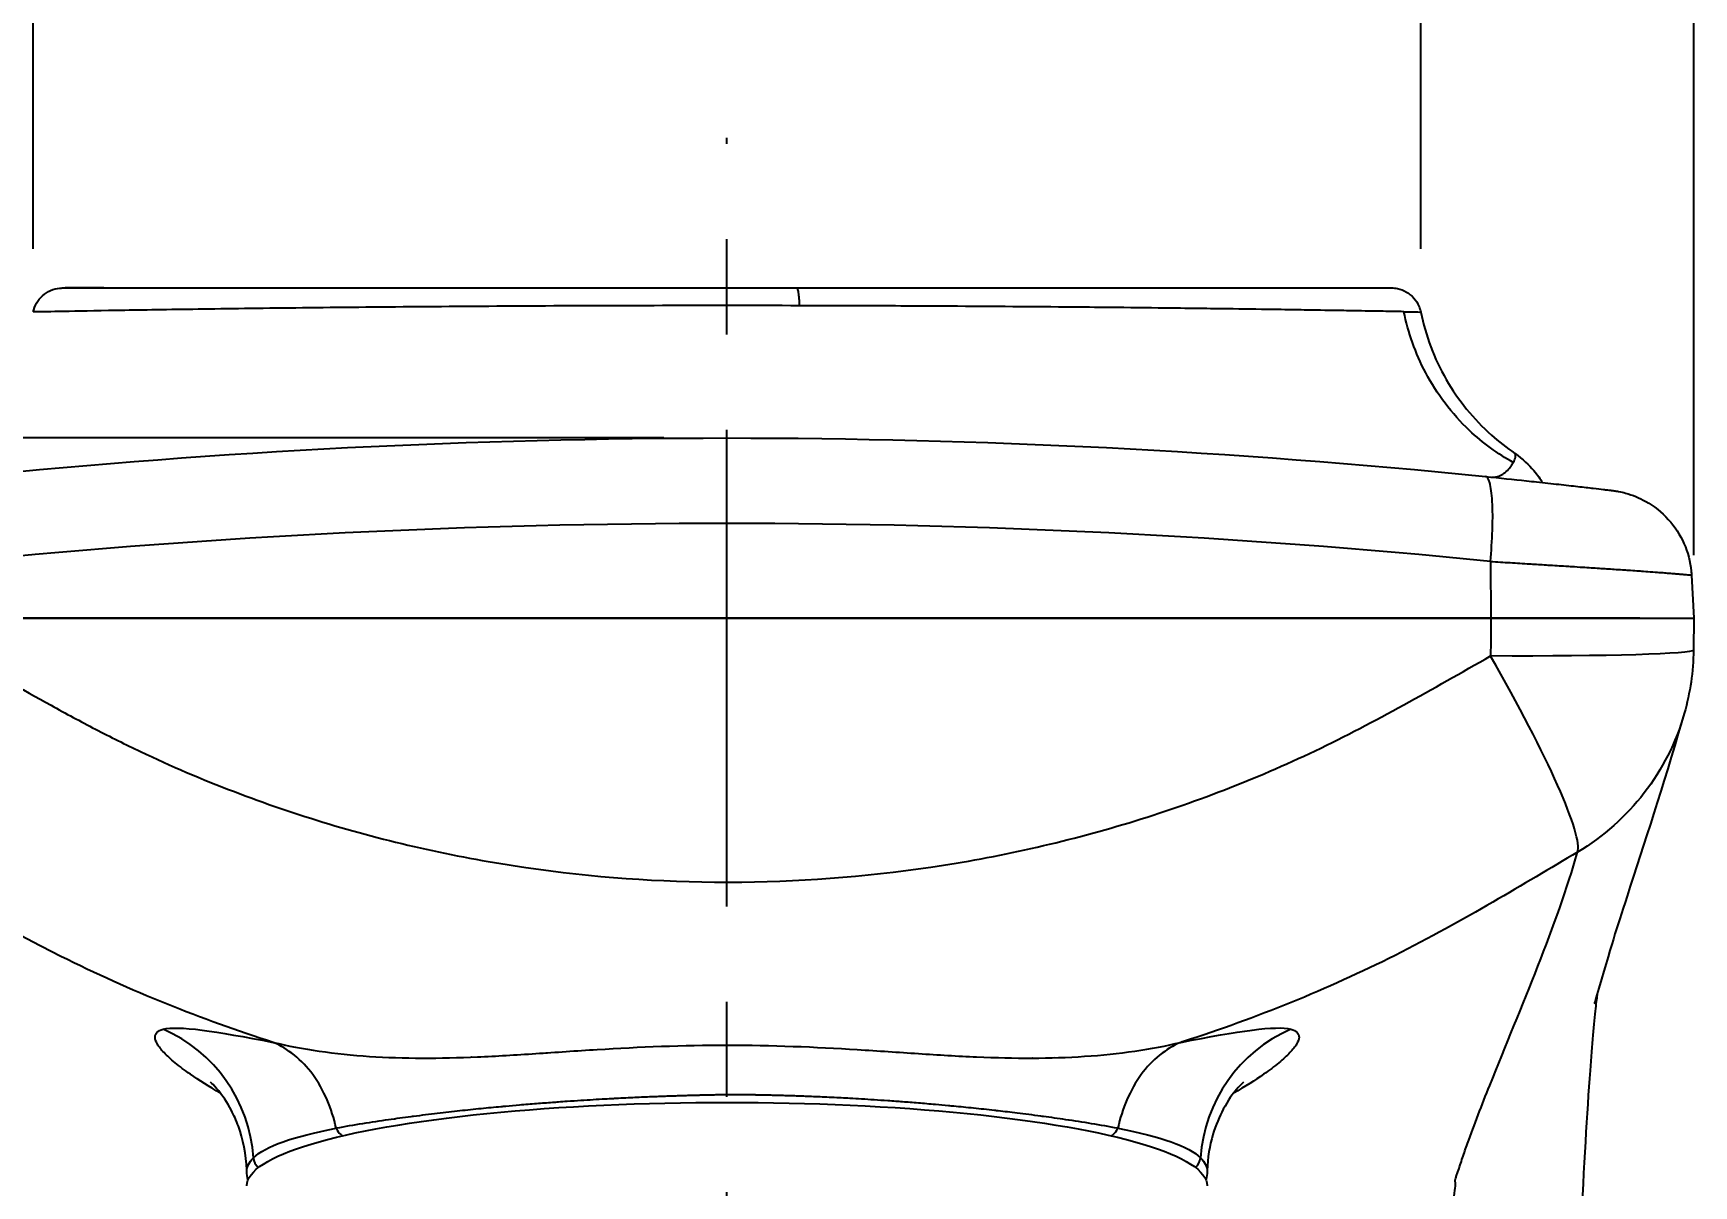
# Model space of a CAD drawing. Header units: millimetres. Extents: x 5401 to 6241, y 1473 to 2067.
# Drawn here: x 5513.3 to 5568.7, y 1823.3 to 1861.7 of the extents above; entities that cross this region are included whole.
import ezdxf

# ---------------------------------------------------------------- set-up
doc = ezdxf.new("R2010")
doc.units = ezdxf.units.MM
doc.linetypes.add('CENTERX2', pattern=[101.6, 63.5, -12.7, 12.7, -12.7])
doc.layers.add('CENTER', color=1, linetype='CENTERX2')
doc.layers.add('DIM', color=3, linetype='Continuous')
doc.styles.get("Standard").update_dxf_attribs({"font": 'arial.ttf'})
doc.dimstyles.new('사본 ISO-25', dxfattribs={"dimtxt": 7, "dimasz": 7, "dimexe": 2.1, "dimexo": 2.1, "dimgap": 2, "dimtad": 1, "dimtih": 1, "dimtoh": 1, "dimdec": 1, "dimdsep": 46, "dimtxsty": 'Standard', "dimcen": 0, "dimclrd": 3, "dimclre": 3, "dimclrt": 4, "dimazin": 2, "dimtp": 0.1, "dimtm": 0.1, "dimtfac": 0.714286, "dimtdec": 1, "dimtmove": 0, "dimatfit": 3, "dimfxl": 1, "dimarcsym": 0})

# ---------------------------------------------------------------- blocks, each defined once
blk = doc.blocks.new('*D39')
at = {"layer": 'DIM', "color": 3, "lineweight": -2, "transparency": 16777216}
for p, q in [((5512.298, 1853.237), (5466.831, 1853.237)), ((5468.931, 1847.237), (5468.931, 1783.301)), ((5468.931, 1709.239), (5468.931, 1773.174)), ((5507.411, 1703.239), (5466.831, 1703.239))]:
    blk.add_line(p, q, dxfattribs=at)
at = {"layer": 'DIM', "color": 3, "transparency": 16777216}
for points in [[(5467.931, 1847.237), (5469.931, 1847.237), (5468.931, 1853.237)], [(5467.931, 1709.239), (5469.931, 1709.239), (5468.931, 1703.239)]]:
    blk.add_solid(points, dxfattribs=at)
at = {"layer": 'DIM', "color": 4, "transparency": 16777216, "insert": (5468.931, 1778.238), "char_height": 6, "attachment_point": 5}
blk.add_mtext('150', dxfattribs=at)
blk = doc.blocks.new('*D45')
at = {"layer": 'DIM', "color": 3, "lineweight": -2, "transparency": 16777216}
for p, q in [((5534.347, 1848.239), (5486.831, 1848.239)), ((5488.931, 1842.239), (5488.931, 1780.802)), ((5488.931, 1709.239), (5488.931, 1770.676)), ((5490.217, 1703.239), (5491.031, 1703.239))]:
    blk.add_line(p, q, dxfattribs=at)
at = {"layer": 'DIM', "color": 3, "transparency": 16777216}
for points in [[(5487.931, 1842.239), (5489.931, 1842.239), (5488.931, 1848.239)], [(5487.931, 1709.239), (5489.931, 1709.239), (5488.931, 1703.239)]]:
    blk.add_solid(points, dxfattribs=at)
at = {"layer": 'DIM', "color": 4, "transparency": 16777216, "insert": (5488.931, 1775.739), "char_height": 6, "attachment_point": 5}
blk.add_mtext('145', dxfattribs=at)
blk = doc.blocks.new('*D54')
at = {"layer": 'DIM', "color": 3, "lineweight": -2, "transparency": 16777216}
for p, q in [((5504.231, 1844.337), (5504.231, 1895.337)), ((5568.664, 1844.337), (5568.664, 1895.337)), ((5510.231, 1893.237), (5526.651, 1893.237)), ((5562.664, 1893.237), (5546.244, 1893.237))]:
    blk.add_line(p, q, dxfattribs=at)
at = {"layer": 'DIM', "color": 3, "transparency": 16777216}
for points in [[(5510.231, 1894.237), (5510.231, 1892.237), (5504.231, 1893.237)], [(5562.664, 1894.237), (5562.664, 1892.237), (5568.664, 1893.237)]]:
    blk.add_solid(points, dxfattribs=at)
at = {"layer": 'DIM', "color": 4, "transparency": 16777216, "insert": (5536.447, 1893.237), "char_height": 6, "attachment_point": 5}
blk.add_mtext('64.4', dxfattribs=at)
blk = doc.blocks.new('*D55')
at = {"layer": 'DIM', "color": 3, "lineweight": -2, "transparency": 16777216}
for p, q in [((5513.329, 1854.536), (5513.329, 1875.337)), ((5559.565, 1854.535), (5559.565, 1875.337)), ((5519.329, 1873.237), (5526.564, 1873.237)), ((5553.565, 1873.237), (5546.33, 1873.237))]:
    blk.add_line(p, q, dxfattribs=at)
at = {"layer": 'DIM', "color": 3, "transparency": 16777216}
for points in [[(5519.329, 1874.237), (5519.329, 1872.237), (5513.329, 1873.237)], [(5553.565, 1874.237), (5553.565, 1872.237), (5559.565, 1873.237)]]:
    blk.add_solid(points, dxfattribs=at)
at = {"layer": 'DIM', "color": 4, "transparency": 16777216, "insert": (5536.447, 1873.237), "char_height": 6, "attachment_point": 5}
blk.add_mtext('46.2', dxfattribs=at)

msp = doc.modelspace()

# ---------------------------------------------------------------- linework, layer by layer
at = {"extrusion": (0, 1, 0)}
for p, q in [((5561.888, 1844.127), (5561.903, 1842.237)), ((5565.577, 1843.896), (5565.577, 1843.896)), ((5568.589, 1843.67), (5568.664, 1842.237)), ((5561.904, 1842.237), (5510.991, 1842.237)), ((5510.992, 1842.237), (5561.903, 1842.237)), ((5561.903, 1842.237), (5568.664, 1842.237)), ((5566.861, 1842.237), (5561.904, 1842.237)), ((5568.664, 1842.237), (5568.653, 1841.177)), ((5518.447, 1837.1), (5518.447, 1837.098)), ((5561.058, 1832.256), (5561.058, 1832.259)), ((5520.947, 1828.228), (5520.947, 1828.228)), ((5520.947, 1828.179), (5520.947, 1828.179)), ((5551.947, 1828.179), (5551.947, 1828.179))]:
    msp.add_line(p, q, dxfattribs=at)
at = {"extrusion": (2.22045e-16, 0, -1)}
msp.add_arc((-5560.654, 1841.256), 8, 180.5679, 195.9042, dxfattribs=at)
for centre, major_axis, ratio, start_param, end_param in [((5560.654, 1841.256), (-8, 0.079), 0.033772, 3.141593, 4.556493), ((5560.654, 1841.256), (-7.694, 2.192), 0.991469, 3.142361, 3.893551), ((5560.654, 1841.256), (-7.694, 2.192), 0.991469, 3.141592, 3.142361), ((5522.258, 1836.021), (1.537, 3.693), 0.860825, -1.688722, -1.688519), ((5533.603, 1831.3), (2.825, 6.789), 0.860825, -1.497563, -1.497554), ((5533.866, 1831.19), (2.689, 6.463), 0.860825, -1.474805, -1.474795), ((5539.954, 1828.657), (2.593, 6.232), 0.860825, 0.275157, 0.275196), ((5536.447, 1826.283), (-13.5, 0), 0.173648, 2.543049, 2.544047), ((5536.447, 1823.329), (-16, 0), 0.173648, 0, 3.141593)]:
    msp.add_ellipse(centre, major_axis=major_axis, ratio=ratio, start_param=start_param, end_param=end_param, dxfattribs=at)
for centre, major_axis, ratio, start_param, end_param in [((5560.654, 1841.256), (-4.079, 6.882), 0.116124, 3.231352, 4.603166), ((5522.492, 1835.923), (1.537, 3.693), 0.860825, 1.688231, 1.68838), ((5533.437, 1831.369), (2.881, 6.924), 0.860825, 1.507714, 1.507723), ((5533.7, 1831.259), (2.746, 6.598), 0.860825, 1.486614, 1.486624), ((5515.752, 1823.947), (-0.993, 4.9), 0.985203, -1.705359, -0.600289), ((5557.143, 1823.947), (0.993, 4.9), 0.985203, 0.600289, 1.705359), ((5536.447, 1826.283), (15.2, 0), 0.173648, 0.572904, 0.573551), ((5536.447, 1826.579), (15.5, 0), 0.173648, 0.484863, 0.485263), ((5521.161, 1824.29), (-0.369, 0.338), 0.972587, 0.81873, 1.566111), ((5551.734, 1824.29), (0.369, 0.338), 0.972587, 4.717074, 5.464455)]:
    msp.add_ellipse(centre, major_axis=major_axis, ratio=ratio, start_param=start_param, end_param=end_param)
for points, knots in [([(5513.331, 1852.436), (5513.352, 1852.54), (5513.39, 1852.641), (5513.495, 1852.824), (5513.563, 1852.909), (5513.721, 1853.051), (5513.813, 1853.11), (5514.008, 1853.196), (5514.113, 1853.223), (5514.245, 1853.235), (5514.271, 1853.236), (5514.299, 1853.237), (5514.302, 1853.237), (5514.306, 1853.237), (5514.308, 1853.237), (5514.31, 1853.237), (5514.31, 1853.237), (5514.311, 1853.237), (5514.311, 1853.237), (5514.311, 1853.237), (5514.311, 1853.237), (5514.311, 1853.237), (5514.311, 1853.237), (5514.311, 1853.237), (5514.311, 1853.237), (5514.311, 1853.237), (5514.311, 1853.237), (5514.311, 1853.237)], [0.0000368, 0.0000368, 0.0000368, 0.0000368, 0.0316508, 0.0316508, 0.0634565, 0.0634565, 0.0954329, 0.0954329, 0.1272281, 0.1272281, 0.1350796, 0.1350796, 0.1358151, 0.1358151, 0.1363668, 0.1363668, 0.1364702, 0.1364702, 0.1364946, 0.1364946, 0.1365068, 0.1365068, 0.136531, 0.136531, 0.1365807, 0.1365807, 0.1381111, 0.1381111, 0.1381111, 0.1381111]), ([(5514.319, 1853.237), (5514.317, 1853.237), (5514.315, 1853.237), (5514.313, 1853.237), (5514.312, 1853.237), (5514.312, 1853.237), (5514.312, 1853.237), (5514.311, 1853.237), (5514.311, 1853.237), (5514.311, 1853.237), (5514.311, 1853.237), (5514.311, 1853.237), (5514.311, 1853.237), (5514.311, 1853.237), (5514.311, 1853.237), (5514.311, 1853.237), (5514.311, 1853.237), (5514.312, 1853.237), (5514.312, 1853.237), (5514.314, 1853.237), (5514.316, 1853.237), (5514.332, 1853.237), (5514.356, 1853.237), (5514.502, 1853.237), (5514.724, 1853.237), (5515.664, 1853.237), (5516.679, 1853.237), (5519.321, 1853.237), (5520.969, 1853.237), (5523.264, 1853.237), (5523.705, 1853.237), (5524.155, 1853.237)], [0, 0, 0, 0, 0.000493, 0.000493, 0.000691, 0.000691, 0.000715, 0.000715, 0.000732, 0.000732, 0.000782, 0.000782, 0.001324, 0.001324, 0.002361, 0.002361, 0.007096, 0.007096, 0.021301, 0.021301, 0.063918, 0.063918, 0.191816, 0.191816, 0.576772, 0.576772, 1.304198, 1.304198, 2.016847, 2.016847, 2.179904, 2.179904, 2.179904, 2.179904]), ([(5515.681, 1853.237), (5515.603, 1853.237), (5515.528, 1853.237), (5515.456, 1853.237), (5515.371, 1853.237), (5515.291, 1853.237), (5515.215, 1853.237), (5514.808, 1853.237), (5514.536, 1853.237), (5514.406, 1853.237), (5514.402, 1853.237), (5514.398, 1853.237), (5514.394, 1853.237)], [0.35385197, 0.35385197, 0.35385197, 0.35385197, 0.36363636, 0.36363636, 0.36363636, 0.37519407, 0.37519407, 0.37519407, 0.43751744, 0.43751744, 0.43751744, 0.439542, 0.439542, 0.439542, 0.439542]), ([(5524.818, 1853.237), (5526.844, 1853.237), (5529.106, 1853.237), (5533.813, 1853.237), (5536.325, 1853.237), (5538.76, 1853.237)], [0, 0, 0, 0, 0.715824, 0.715824, 1.450386, 1.450386, 1.450386, 1.450386]), ([(5538.76, 1853.237), (5538.769, 1853.237), (5538.782, 1853.226), (5538.792, 1853.204), (5538.803, 1853.179), (5538.812, 1853.139), (5538.821, 1853.085), (5538.83, 1853.031), (5538.838, 1852.964), (5538.845, 1852.889), (5538.852, 1852.814), (5538.857, 1852.731), (5538.861, 1852.646)], [0.008157, 0.008157, 0.008157, 0.008157, 0.2354314, 0.2354314, 0.2354314, 0.4903747, 0.4903747, 0.4903747, 0.7453181, 0.7453181, 0.7453181, 1, 1, 1, 1]), ([(5538.76, 1853.237), (5541.093, 1853.237), (5543.414, 1853.237), (5547.677, 1853.237), (5549.672, 1853.237), (5551.902, 1853.237), (5552.392, 1853.237), (5552.857, 1853.237)], [0, 0, 0, 0, 0.70365, 0.70365, 1.404578, 1.404578, 1.613463, 1.613463, 1.613463, 1.613463]), ([(5552.857, 1853.237), (5553.142, 1853.237), (5553.419, 1853.237), (5553.686, 1853.237), (5553.873, 1853.237), (5554.055, 1853.237), (5554.233, 1853.237)], [0.24036972, 0.24036972, 0.24036972, 0.24036972, 0.25942249, 0.25942249, 0.25942249, 0.27277153, 0.27277153, 0.27277153, 0.27277153]), ([(5554.233, 1853.237), (5555.667, 1853.237), (5556.79, 1853.237), (5558.06, 1853.237), (5558.397, 1853.237), (5558.525, 1853.237)], [0, 0, 0, 0, 0.726321, 0.726321, 1.253896, 1.253896, 1.253896, 1.253896]), ([(5558.059, 1853.237), (5558.24, 1853.237), (5558.376, 1853.237), (5558.505, 1853.237), (5558.537, 1853.237), (5558.566, 1853.237), (5558.573, 1853.237), (5558.58, 1853.237), (5558.582, 1853.237), (5558.584, 1853.237), (5558.584, 1853.237), (5558.584, 1853.237), (5558.584, 1853.237), (5558.584, 1853.237), (5558.584, 1853.237), (5558.584, 1853.237)], [0, 0, 0, 0, 0.2525052, 0.2525052, 0.3745726, 0.3745726, 0.4330806, 0.4330806, 0.4610835, 0.4610835, 0.4820856, 0.4820856, 0.4860234, 0.4860234, 0.4865821, 0.4865821, 0.4865821, 0.4865821]), ([(5558.584, 1853.237), (5558.619, 1853.237), (5558.654, 1853.235), (5558.722, 1853.228), (5558.756, 1853.223), (5558.893, 1853.194), (5558.994, 1853.155), (5559.178, 1853.049), (5559.262, 1852.98), (5559.404, 1852.82), (5559.463, 1852.727), (5559.531, 1852.566), (5559.552, 1852.501), (5559.565, 1852.435)], [0, 0, 0, 0, 0.0103728, 0.0103728, 0.0206369, 0.0206369, 0.0523762, 0.0523762, 0.0842063, 0.0842063, 0.1165017, 0.1165017, 0.1366752, 0.1366752, 0.1366752, 0.1366752]), ([(5538.861, 1852.646), (5537.344, 1852.649), (5534.279, 1852.65), (5529.821, 1852.634), (5525.585, 1852.605), (5522.404, 1852.573), (5520.141, 1852.545), (5518.111, 1852.517), (5515.967, 1852.483), (5514.222, 1852.453), (5513.448, 1852.438), (5513.331, 1852.436), (5513.331, 1852.436)], [0, 0, 0, 0, 0.1035483, 0.2070967, 0.310645, 0.4141933, 0.4659675, 0.5177417, 0.62129, 0.7248383, 0.8283867, 0.8826274, 0.8826274, 0.8826274, 0.8826274]), ([(5559.004, 1852.447), (5558.893, 1852.449), (5558.765, 1852.451), (5558.621, 1852.453), (5558.552, 1852.455), (5558.479, 1852.456), (5558.402, 1852.457), (5558.168, 1852.461), (5557.899, 1852.466), (5557.596, 1852.471), (5557.385, 1852.475), (5557.158, 1852.479), (5556.918, 1852.483), (5556.567, 1852.488), (5556.187, 1852.494), (5555.773, 1852.501), (5555.644, 1852.503), (5555.512, 1852.505), (5555.376, 1852.507), (5555.077, 1852.512), (5554.764, 1852.517), (5554.436, 1852.522), (5553.958, 1852.529), (5553.451, 1852.536), (5552.92, 1852.542), (5552.762, 1852.544), (5552.603, 1852.546), (5552.441, 1852.548), (5552.058, 1852.553), (5551.663, 1852.558), (5551.255, 1852.563), (5550.675, 1852.57), (5550.07, 1852.576), (5549.441, 1852.583), (5549.251, 1852.585), (5549.059, 1852.587), (5548.864, 1852.589), (5548.417, 1852.593), (5547.959, 1852.597), (5547.495, 1852.601), (5546.162, 1852.612), (5544.772, 1852.622), (5543.326, 1852.63), (5542.373, 1852.635), (5541.395, 1852.64), (5540.405, 1852.642), (5539.893, 1852.644), (5539.378, 1852.645), (5538.861, 1852.646)], [0, 0, 0, 0, 0.053253, 0.053253, 0.053253, 0.0788125, 0.0788125, 0.0788125, 0.15684, 0.15684, 0.15684, 0.2110441, 0.2110441, 0.2110441, 0.2899397, 0.2899397, 0.2899397, 0.3146036, 0.3146036, 0.3146036, 0.3688353, 0.3688353, 0.3688353, 0.4477309, 0.4477309, 0.4477309, 0.4711162, 0.4711162, 0.4711162, 0.5266265, 0.5266265, 0.5266265, 0.6055221, 0.6055221, 0.6055221, 0.6294024, 0.6294024, 0.6294024, 0.6844177, 0.6844177, 0.6844177, 0.8422088, 0.8422088, 0.8422088, 0.9462383, 0.9462383, 0.9462383, 1, 1, 1, 1]), ([(5562.648, 1847.422), (5562.127, 1847.712), (5561.632, 1848.072), (5561.188, 1848.492), (5560.602, 1849.046), (5560.106, 1849.704), (5559.732, 1850.409), (5559.385, 1851.065), (5559.144, 1851.76), (5559.004, 1852.447)], [0, 0, 0, 0, 0.2819874, 0.2819874, 0.2819874, 0.6541768, 0.6541768, 0.6541768, 1, 1, 1, 1]), ([(5559.004, 1852.447), (5559.223, 1852.443), (5559.486, 1852.437), (5559.564, 1852.435), (5559.565, 1852.435)], [0, 0, 0, 0, 0.0725489, 0.1232951, 0.1232951, 0.1232951, 0.1232951]), ([(5559.565, 1852.435), (5559.725, 1851.65), (5560.015, 1850.881), (5560.812, 1849.498), (5561.325, 1848.865), (5562.165, 1848.115), (5562.427, 1847.911), (5562.701, 1847.725)], [0, 0, 0, 0, 0.2403504, 0.2403504, 0.4788187, 0.4788187, 0.5781158, 0.5781158, 0.5781158, 0.5781158]), ([(5562.648, 1847.422), (5562.684, 1847.487), (5562.709, 1847.549), (5562.72, 1847.599), (5562.721, 1847.6), (5562.721, 1847.6), (5562.721, 1847.6), (5562.732, 1847.649), (5562.731, 1847.687), (5562.715, 1847.71), (5562.711, 1847.716), (5562.707, 1847.721), (5562.701, 1847.725)], [0, 0, 0, 0, 0.3912955, 0.3912955, 0.3912955, 0.3946521, 0.3946521, 0.3946521, 0.7724945, 0.7724945, 0.7724945, 0.868982, 0.868982, 0.868982, 0.868982]), ([(5562.709, 1847.718), (5562.968, 1847.541), (5563.176, 1847.337), (5563.455, 1847.008), (5563.549, 1846.872), (5563.622, 1846.755)], [0.0016126, 0.0016126, 0.0016126, 0.0016126, 0.1190425, 0.1190425, 0.2170016, 0.2170016, 0.2170016, 0.2170016]), ([(5561.924, 1846.935), (5562.058, 1846.922), (5562.313, 1847.005), (5562.539, 1847.242), (5562.628, 1847.385), (5562.648, 1847.422)], [0.0004331, 0.0004331, 0.0004331, 0.0004331, 0.4242381, 0.8484762, 0.9999999, 0.9999999, 0.9999999, 0.9999999]), ([(5561.888, 1844.127), (5561.919, 1844.466), (5561.943, 1844.825), (5561.954, 1845.17), (5561.96, 1845.344), (5561.963, 1845.514), (5561.962, 1845.675), (5561.961, 1845.834), (5561.957, 1845.983), (5561.949, 1846.119), (5561.941, 1846.256), (5561.93, 1846.378), (5561.916, 1846.484), (5561.902, 1846.588), (5561.885, 1846.676), (5561.865, 1846.746), (5561.826, 1846.885), (5561.778, 1846.95), (5561.727, 1846.955)], [0, 0, 0, 0, 0.25, 0.25, 0.25, 0.375652, 0.375652, 0.375652, 0.5, 0.5, 0.5, 0.625396, 0.625396, 0.625396, 0.75, 0.75, 0.75, 1, 1, 1, 1]), ([(5563.091, 1846.813), (5563.204, 1846.801), (5563.582, 1846.76), (5564.056, 1846.708), (5564.5, 1846.658), (5564.805, 1846.623), (5565.078, 1846.592), (5565.38, 1846.557), (5565.557, 1846.536), (5565.65, 1846.526)], [0.1979048, 0.1979048, 0.1979048, 0.1979048, 0.25, 0.375, 0.4375, 0.5, 0.5625, 0.625, 0.7388144, 0.7388144, 0.7388144, 0.7388144]), ([(5565.65, 1846.526), (5565.705, 1846.519), (5565.753, 1846.513), (5565.854, 1846.501), (5565.898, 1846.496), (5565.94, 1846.491), (5565.943, 1846.491), (5565.96, 1846.489), (5565.962, 1846.488), (5565.969, 1846.488), (5565.972, 1846.487), (5565.978, 1846.486), (5565.98, 1846.486), (5565.988, 1846.485), (5565.994, 1846.484), (5566.026, 1846.48), (5566.054, 1846.476), (5566.106, 1846.467), (5566.133, 1846.462), (5566.237, 1846.442), (5566.315, 1846.424), (5566.624, 1846.338), (5566.851, 1846.245), (5567.341, 1845.97), (5567.599, 1845.765), (5568.029, 1845.291), (5568.207, 1845.017), (5568.465, 1844.435), (5568.548, 1844.119), (5568.583, 1843.758), (5568.586, 1843.714), (5568.589, 1843.67)], [0, 0, 0, 0, 0.0482056, 0.0482056, 0.1206211, 0.1206211, 0.1605203, 0.1605203, 0.1650562, 0.1650562, 0.1670711, 0.1670711, 0.1680751, 0.1680751, 0.1701106, 0.1701106, 0.178249, 0.178249, 0.1862291, 0.1862291, 0.2101829, 0.2101829, 0.2825057, 0.2825057, 0.3788693, 0.3788693, 0.4744234, 0.4744234, 0.5700343, 0.5700343, 0.5832191, 0.5832191, 0.5832191, 0.5832191]), ([(5561.888, 1844.127), (5562.11, 1844.113), (5562.33, 1844.1), (5562.547, 1844.086), (5562.763, 1844.073), (5562.977, 1844.06), (5563.187, 1844.047), (5563.221, 1844.044), (5563.255, 1844.042), (5563.289, 1844.04), (5563.464, 1844.029), (5563.636, 1844.019), (5563.805, 1844.008), (5564.008, 1843.996), (5564.206, 1843.983), (5564.4, 1843.971), (5564.463, 1843.967), (5564.526, 1843.963), (5564.588, 1843.959), (5564.717, 1843.951), (5564.843, 1843.943), (5564.968, 1843.936), (5565.152, 1843.924), (5565.332, 1843.912), (5565.506, 1843.901), (5565.591, 1843.895), (5565.675, 1843.89), (5565.757, 1843.884), (5565.844, 1843.879), (5565.929, 1843.873), (5566.013, 1843.867), (5566.105, 1843.861), (5566.196, 1843.855), (5566.285, 1843.849), (5566.353, 1843.845), (5566.419, 1843.84), (5566.484, 1843.836), (5566.582, 1843.829), (5566.676, 1843.823), (5566.77, 1843.816), (5566.819, 1843.813), (5566.868, 1843.809), (5566.916, 1843.806), (5567.017, 1843.799), (5567.118, 1843.792), (5567.205, 1843.786), (5567.24, 1843.783), (5567.273, 1843.78), (5567.304, 1843.778), (5567.408, 1843.77), (5567.48, 1843.765), (5567.556, 1843.759), (5567.565, 1843.758), (5567.574, 1843.758), (5567.583, 1843.757), (5567.65, 1843.752), (5567.719, 1843.746), (5567.782, 1843.741), (5567.854, 1843.735), (5567.92, 1843.73), (5567.981, 1843.725), (5568.043, 1843.72), (5568.1, 1843.716), (5568.153, 1843.711), (5568.157, 1843.711), (5568.161, 1843.711), (5568.164, 1843.71), (5568.212, 1843.707), (5568.256, 1843.703), (5568.297, 1843.7), (5568.34, 1843.696), (5568.379, 1843.693), (5568.412, 1843.69), (5568.446, 1843.687), (5568.475, 1843.684), (5568.499, 1843.682), (5568.5, 1843.682), (5568.501, 1843.682), (5568.502, 1843.682), (5568.525, 1843.679), (5568.543, 1843.677), (5568.557, 1843.676), (5568.572, 1843.674), (5568.581, 1843.672), (5568.586, 1843.671), (5568.588, 1843.671), (5568.589, 1843.67), (5568.589, 1843.67)], [0, 0, 0, 0, 0.05, 0.05, 0.05, 0.1, 0.1, 0.1, 0.1081223, 0.1081223, 0.1081223, 0.15, 0.15, 0.15, 0.2, 0.2, 0.2, 0.2162637, 0.2162637, 0.2162637, 0.25, 0.25, 0.25, 0.3, 0.3, 0.3, 0.324408, 0.324408, 0.324408, 0.35, 0.35, 0.35, 0.3783357, 0.3783357, 0.3783357, 0.4, 0.4, 0.4, 0.4328097, 0.4328097, 0.4328097, 0.45, 0.45, 0.45, 0.4855344, 0.4855344, 0.4855344, 0.5, 0.5, 0.5, 0.55, 0.55, 0.55, 0.5558795, 0.5558795, 0.5558795, 0.6, 0.6, 0.6, 0.65, 0.65, 0.65, 0.7, 0.7, 0.7, 0.7037285, 0.7037285, 0.7037285, 0.75, 0.75, 0.75, 0.8, 0.8, 0.8, 0.85, 0.85, 0.85, 0.8518611, 0.8518611, 0.8518611, 0.9, 0.9, 0.9, 0.95, 0.95, 0.95, 0.9716597, 0.9716597, 0.9716597, 0.9716597]), ([(5511.002, 1840.977), (5511.974, 1840.429), (5513.43, 1839.597), (5515.397, 1838.533), (5517.404, 1837.531), (5519.99, 1836.429), (5524.227, 1834.984), (5529.678, 1833.774), (5534.213, 1833.446), (5536.447, 1833.444)], [0.0000156, 0.0000156, 0.0000156, 0.0000156, 0.1253268, 0.1879902, 0.2506535, 0.3759803, 0.5013071, 0.7519606, 1, 1, 1, 1]), ([(5536.447, 1833.444), (5536.471, 1833.444), (5538.748, 1833.448), (5543.248, 1833.776), (5548.815, 1835.023), (5553.016, 1836.474), (5556.069, 1837.78), (5559.004, 1839.332), (5560.929, 1840.433), (5561.893, 1840.977)], [0, 0, 0, 0, 0.0026006, 0.2519504, 0.5013003, 0.6259752, 0.7506501, 0.8753251, 0.9999844, 0.9999844, 0.9999844, 0.9999844]), ([(5568.266, 1838.797), (5567.641, 1836.631), (5567.008, 1834.744), (5566.069, 1831.826), (5565.939, 1831.441), (5565.384, 1829.513), (5565.36, 1829.432), (5565.349, 1829.395), (5565.347, 1829.389), (5565.347, 1829.389)], [0.190315, 0.190315, 0.190315, 0.190315, 4.92295, 4.92295, 8.006944, 8.006944, 8.109263, 8.109263, 8.140467, 8.140467, 8.140467, 8.140467]), ([(5521.327, 1828.106), (5520.128, 1828.487), (5517.739, 1829.347), (5514.819, 1830.656), (5512.531, 1831.859), (5510.399, 1833.074), (5509.028, 1833.899), (5508.107, 1834.444)], [0, 0, 0, 0, 0.24735, 0.498233, 0.623675, 0.749117, 1, 1, 1, 1]), ([(5564.788, 1834.444), (5563.875, 1833.903), (5562.97, 1833.357), (5561.963, 1832.775), (5560.956, 1832.193), (5559.847, 1831.574), (5558.713, 1831.005), (5557.58, 1830.435), (5556.422, 1829.913), (5555.247, 1829.436), (5554.071, 1828.958), (5552.878, 1828.524), (5551.662, 1828.136), (5551.631, 1828.126), (5551.599, 1828.116), (5551.567, 1828.106)], [0, 0, 0, 0, 0.248387, 0.248387, 0.248387, 0.496774, 0.496774, 0.496774, 0.745161, 0.745161, 0.745161, 0.993548, 0.993548, 0.993548, 1, 1, 1, 1]), ([(5559.193, 1792.462), (5559.197, 1792.762), (5559.197, 1793.064), (5559.206, 1793.347), (5559.223, 1793.912), (5559.272, 1794.396), (5559.314, 1794.877), (5559.335, 1795.117), (5559.354, 1795.355), (5559.371, 1795.626), (5559.388, 1795.897), (5559.402, 1796.2), (5559.413, 1796.5), (5559.435, 1797.1), (5559.445, 1797.689), (5559.459, 1798.255), (5559.472, 1798.821), (5559.49, 1799.365), (5559.508, 1799.903), (5559.542, 1800.979), (5559.576, 1802.029), (5559.61, 1803.064), (5559.645, 1804.099), (5559.68, 1805.118), (5559.717, 1806.113), (5559.863, 1810.09), (5560.025, 1813.675), (5560.184, 1816.528), (5560.264, 1817.954), (5560.343, 1819.198), (5560.419, 1820.228), (5560.456, 1820.743), (5560.493, 1821.205), (5560.53, 1821.612), (5560.567, 1822.018), (5560.603, 1822.369), (5560.641, 1822.671), (5560.66, 1822.821), (5560.679, 1822.96), (5560.695, 1823.081), (5560.711, 1823.203), (5560.724, 1823.307), (5560.722, 1823.379), (5560.721, 1823.415), (5560.716, 1823.442), (5560.714, 1823.47), (5560.713, 1823.498), (5560.715, 1823.525), (5560.723, 1823.559), (5560.732, 1823.593), (5560.747, 1823.632), (5560.761, 1823.672), (5560.775, 1823.711), (5560.789, 1823.75), (5560.802, 1823.789), (5560.856, 1823.946), (5560.906, 1824.102), (5560.958, 1824.259), (5561.011, 1824.416), (5561.066, 1824.574), (5561.122, 1824.732), (5561.348, 1825.365), (5561.601, 1826.015), (5561.864, 1826.672), (5562.39, 1827.987), (5562.956, 1829.332), (5563.47, 1830.645), (5563.985, 1831.958), (5564.449, 1833.239), (5564.788, 1834.444)], [0, 0, 0, 0, 0.0068966, 0.0068966, 0.0068966, 0.0206897, 0.0206897, 0.0206897, 0.0275862, 0.0275862, 0.0275862, 0.0344828, 0.0344828, 0.0344828, 0.0482759, 0.0482759, 0.0482759, 0.062069, 0.062069, 0.062069, 0.0896552, 0.0896552, 0.0896552, 0.1172414, 0.1172414, 0.1172414, 0.2275862, 0.2275862, 0.2275862, 0.2827586, 0.2827586, 0.2827586, 0.3103448, 0.3103448, 0.3103448, 0.337931, 0.337931, 0.337931, 0.3517241, 0.3517241, 0.3517241, 0.3655172, 0.3655172, 0.3655172, 0.3724138, 0.3724138, 0.3724138, 0.3793103, 0.3793103, 0.3793103, 0.3862069, 0.3862069, 0.3862069, 0.3931034, 0.3931034, 0.3931034, 0.4206897, 0.4206897, 0.4206897, 0.4482759, 0.4482759, 0.4482759, 0.5586207, 0.5586207, 0.5586207, 0.7793103, 0.7793103, 0.7793103, 1, 1, 1, 1]), ([(5565.449, 1829.74), (5565.432, 1829.617), (5565.411, 1829.446), (5565.335, 1828.744), (5565.27, 1828.03), (5565.103, 1825.781), (5564.997, 1823.972), (5564.781, 1819.385), (5564.671, 1816.436), (5564.474, 1809.802), (5564.387, 1805.99), (5564.269, 1798.963), (5564.232, 1795.734), (5564.203, 1792.533)], [8.733639, 8.733639, 8.733639, 8.733639, 8.979596, 8.979596, 9.568492, 9.568492, 10.51907, 10.51907, 11.644671, 11.644671, 12.849336, 12.849336, 13.809736, 13.809736, 13.809736, 13.809736]), ([(5519.568, 1826.413), (5519.189, 1826.633), (5518.628, 1826.989), (5518.035, 1827.435), (5517.665, 1827.774), (5517.441, 1828.057), (5517.338, 1828.358), (5517.475, 1828.495), (5517.66, 1828.544)], [0.0656996, 0.0656996, 0.0656996, 0.0656996, 0.25, 0.375, 0.5, 0.625, 0.75, 1, 1, 1, 1]), ([(5555.235, 1828.544), (5555.422, 1828.494), (5555.559, 1828.358), (5555.454, 1828.057), (5555.228, 1827.772), (5554.859, 1827.434), (5554.271, 1826.99), (5553.711, 1826.635), (5553.327, 1826.413)], [0, 0, 0, 0, 0.25, 0.375, 0.5, 0.625, 0.75, 0.9349126, 0.9349126, 0.9349126, 0.9349126]), ([(5521.327, 1828.106), (5522.291, 1827.872), (5524.489, 1827.562), (5527.465, 1827.569), (5530.061, 1827.73), (5532.786, 1827.923), (5536.456, 1828.08), (5540.131, 1827.921), (5542.839, 1827.729), (5544.784, 1827.609), (5546.628, 1827.566), (5548.961, 1827.641), (5550.605, 1827.872), (5551.567, 1828.106)], [0, 0, 0, 0, 0.125, 0.25, 0.3125, 0.375, 0.5, 0.625, 0.6875, 0.75, 0.8125, 0.875, 1, 1, 1, 1]), ([(5520.448, 1823.855), (5520.43, 1824.375), (5520.323, 1824.884), (5520.095, 1825.502), (5520.015, 1825.68), (5519.784, 1826.122), (5519.63, 1826.339), (5519.407, 1826.615), (5519.328, 1826.695), (5519.25, 1826.77), (5519.235, 1826.783), (5519.235, 1826.783)], [0.0055722, 0.0055722, 0.0055722, 0.0055722, 0.1789106, 0.1789106, 0.2557672, 0.2557672, 0.3952977, 0.3952977, 0.5166326, 0.5166326, 0.6051252, 0.6051252, 0.6051252, 0.6051252]), ([(5553.655, 1826.779), (5553.655, 1826.779), (5553.642, 1826.768), (5553.577, 1826.704), (5553.512, 1826.639), (5553.307, 1826.394), (5553.144, 1826.176), (5552.856, 1825.638), (5552.732, 1825.349), (5552.53, 1824.669), (5552.46, 1824.256), (5552.448, 1823.837)], [0.5976073, 0.5976073, 0.5976073, 0.5976073, 0.6821948, 0.6821948, 0.7928468, 0.7928468, 0.9411381, 0.9411381, 1.0600197, 1.0600197, 1.1994012, 1.1994012, 1.1994012, 1.1994012]), ([(5536.718, 1826.36), (5536.697, 1826.36), (5536.678, 1826.36), (5536.659, 1826.36), (5536.637, 1826.36), (5536.616, 1826.36), (5536.595, 1826.36), (5536.575, 1826.36), (5536.554, 1826.36), (5536.535, 1826.36), (5536.515, 1826.36), (5536.496, 1826.36), (5536.477, 1826.36), (5536.47, 1826.36), (5536.463, 1826.36), (5536.456, 1826.36), (5536.444, 1826.36), (5536.432, 1826.359), (5536.42, 1826.359), (5536.4, 1826.359), (5536.38, 1826.359), (5536.359, 1826.358), (5536.338, 1826.358), (5536.316, 1826.358), (5536.294, 1826.357), (5536.271, 1826.357), (5536.247, 1826.357), (5536.223, 1826.356), (5536.198, 1826.356), (5536.173, 1826.355), (5536.147, 1826.355), (5536.12, 1826.354), (5536.093, 1826.354), (5536.065, 1826.353), (5536.037, 1826.353), (5536.007, 1826.352), (5535.977, 1826.352), (5535.947, 1826.351), (5535.916, 1826.35), (5535.883, 1826.35), (5535.851, 1826.349), (5535.817, 1826.348), (5535.782, 1826.348), (5535.747, 1826.347), (5535.711, 1826.346), (5535.673, 1826.345), (5535.635, 1826.344), (5535.595, 1826.343), (5535.554, 1826.342), (5535.512, 1826.341), (5535.469, 1826.34), (5535.424, 1826.339), (5535.379, 1826.338), (5535.333, 1826.337), (5535.284, 1826.335), (5535.235, 1826.334), (5535.185, 1826.333), (5535.132, 1826.331), (5535.08, 1826.33), (5535.025, 1826.328), (5534.968, 1826.326), (5534.911, 1826.325), (5534.852, 1826.323), (5534.791, 1826.321), (5534.729, 1826.319), (5534.666, 1826.317), (5534.599, 1826.315), (5534.533, 1826.312), (5534.464, 1826.31), (5534.392, 1826.307), (5534.32, 1826.305), (5534.246, 1826.302), (5534.168, 1826.299), (5534.091, 1826.296), (5534.01, 1826.293), (5533.926, 1826.29), (5533.842, 1826.286), (5533.755, 1826.283), (5533.664, 1826.279), (5533.574, 1826.275), (5533.479, 1826.271), (5533.381, 1826.266), (5533.283, 1826.262), (5533.181, 1826.257), (5533.074, 1826.252), (5532.968, 1826.246), (5532.857, 1826.241), (5532.742, 1826.235), (5532.715, 1826.233), (5532.688, 1826.232), (5532.661, 1826.23), (5532.571, 1826.226), (5532.478, 1826.22), (5532.382, 1826.215), (5532.257, 1826.208), (5532.128, 1826.2), (5531.993, 1826.192), (5531.859, 1826.184), (5531.719, 1826.176), (5531.573, 1826.166), (5531.428, 1826.157), (5531.277, 1826.147), (5531.119, 1826.136), (5531.026, 1826.13), (5530.93, 1826.123), (5530.832, 1826.116), (5530.765, 1826.111), (5530.698, 1826.106), (5530.629, 1826.101), (5530.459, 1826.088), (5530.282, 1826.075), (5530.099, 1826.061), (5529.915, 1826.046), (5529.725, 1826.03), (5529.528, 1826.014), (5529.381, 1826.001), (5529.23, 1825.988), (5529.075, 1825.974), (5529.022, 1825.969), (5528.967, 1825.964), (5528.913, 1825.959), (5528.7, 1825.94), (5528.481, 1825.919), (5528.253, 1825.896), (5528.026, 1825.873), (5527.79, 1825.849), (5527.547, 1825.822), (5527.304, 1825.796), (5527.053, 1825.768), (5526.795, 1825.737), (5526.537, 1825.706), (5526.272, 1825.674), (5526, 1825.638), (5525.971, 1825.635), (5525.943, 1825.631), (5525.914, 1825.627), (5525.669, 1825.595), (5525.419, 1825.562), (5525.165, 1825.526), (5524.882, 1825.485), (5524.593, 1825.442), (5524.301, 1825.395), (5524.009, 1825.348), (5523.714, 1825.297), (5523.424, 1825.244)], [0.450355, 0.450355, 0.450355, 0.450355, 0.4615385, 0.4615385, 0.4615385, 0.474359, 0.474359, 0.474359, 0.4871795, 0.4871795, 0.4871795, 0.5, 0.5, 0.5, 0.5046988, 0.5046988, 0.5046988, 0.5128205, 0.5128205, 0.5128205, 0.525641, 0.525641, 0.525641, 0.5384615, 0.5384615, 0.5384615, 0.5512821, 0.5512821, 0.5512821, 0.5641026, 0.5641026, 0.5641026, 0.5769231, 0.5769231, 0.5769231, 0.5897436, 0.5897436, 0.5897436, 0.6025641, 0.6025641, 0.6025641, 0.6153846, 0.6153846, 0.6153846, 0.6282051, 0.6282051, 0.6282051, 0.6410256, 0.6410256, 0.6410256, 0.6538462, 0.6538462, 0.6538462, 0.6666667, 0.6666667, 0.6666667, 0.6794872, 0.6794872, 0.6794872, 0.6923077, 0.6923077, 0.6923077, 0.7051282, 0.7051282, 0.7051282, 0.7179487, 0.7179487, 0.7179487, 0.7307692, 0.7307692, 0.7307692, 0.7435897, 0.7435897, 0.7435897, 0.7564103, 0.7564103, 0.7564103, 0.7692308, 0.7692308, 0.7692308, 0.7820513, 0.7820513, 0.7820513, 0.7948718, 0.7948718, 0.7948718, 0.8076923, 0.8076923, 0.8076923, 0.810648, 0.810648, 0.810648, 0.8205128, 0.8205128, 0.8205128, 0.8333333, 0.8333333, 0.8333333, 0.8461538, 0.8461538, 0.8461538, 0.8589744, 0.8589744, 0.8589744, 0.8665914, 0.8665914, 0.8665914, 0.8717949, 0.8717949, 0.8717949, 0.8846154, 0.8846154, 0.8846154, 0.8974359, 0.8974359, 0.8974359, 0.9069602, 0.9069602, 0.9069602, 0.9102564, 0.9102564, 0.9102564, 0.9230769, 0.9230769, 0.9230769, 0.9358974, 0.9358974, 0.9358974, 0.9487179, 0.9487179, 0.9487179, 0.9615385, 0.9615385, 0.9615385, 0.9628816, 0.9628816, 0.9628816, 0.974359, 0.974359, 0.974359, 0.9871795, 0.9871795, 0.9871795, 1, 1, 1, 1]), ([(5549.471, 1825.244), (5549.183, 1825.298), (5548.889, 1825.349), (5548.598, 1825.397), (5548.308, 1825.445), (5548.021, 1825.49), (5547.739, 1825.531), (5547.484, 1825.569), (5547.234, 1825.604), (5546.989, 1825.637), (5546.962, 1825.64), (5546.935, 1825.644), (5546.908, 1825.648), (5546.637, 1825.684), (5546.373, 1825.718), (5546.116, 1825.749), (5545.899, 1825.775), (5545.687, 1825.8), (5545.481, 1825.824), (5545.443, 1825.828), (5545.405, 1825.832), (5545.367, 1825.837), (5545.125, 1825.864), (5544.89, 1825.889), (5544.664, 1825.912), (5544.437, 1825.936), (5544.218, 1825.957), (5544.007, 1825.977), (5543.948, 1825.983), (5543.889, 1825.989), (5543.832, 1825.994), (5543.682, 1826.008), (5543.536, 1826.021), (5543.394, 1826.034), (5543.197, 1826.051), (5543.008, 1826.067), (5542.825, 1826.082), (5542.642, 1826.097), (5542.466, 1826.111), (5542.297, 1826.124), (5542.222, 1826.129), (5542.149, 1826.135), (5542.077, 1826.14), (5541.985, 1826.147), (5541.895, 1826.153), (5541.807, 1826.159), (5541.65, 1826.17), (5541.499, 1826.18), (5541.354, 1826.19), (5541.208, 1826.199), (5541.069, 1826.208), (5540.934, 1826.216), (5540.8, 1826.224), (5540.67, 1826.232), (5540.546, 1826.239), (5540.446, 1826.244), (5540.348, 1826.25), (5540.254, 1826.254), (5540.232, 1826.256), (5540.21, 1826.257), (5540.188, 1826.258), (5540.073, 1826.264), (5539.962, 1826.269), (5539.856, 1826.274), (5539.75, 1826.279), (5539.648, 1826.284), (5539.55, 1826.288), (5539.452, 1826.293), (5539.358, 1826.296), (5539.267, 1826.3), (5539.176, 1826.304), (5539.089, 1826.307), (5539.005, 1826.31), (5538.921, 1826.313), (5538.841, 1826.316), (5538.763, 1826.319), (5538.686, 1826.321), (5538.611, 1826.324), (5538.54, 1826.326), (5538.468, 1826.328), (5538.399, 1826.33), (5538.333, 1826.332), (5538.267, 1826.334), (5538.203, 1826.335), (5538.142, 1826.337), (5538.081, 1826.339), (5538.022, 1826.34), (5537.965, 1826.341), (5537.908, 1826.343), (5537.854, 1826.344), (5537.801, 1826.345), (5537.749, 1826.346), (5537.698, 1826.347), (5537.65, 1826.348), (5537.601, 1826.349), (5537.555, 1826.35), (5537.51, 1826.351), (5537.465, 1826.351), (5537.422, 1826.352), (5537.381, 1826.353), (5537.34, 1826.353), (5537.3, 1826.354), (5537.262, 1826.355), (5537.224, 1826.355), (5537.188, 1826.356), (5537.153, 1826.356), (5537.119, 1826.356), (5537.085, 1826.357), (5537.053, 1826.357), (5537.022, 1826.358), (5536.991, 1826.358), (5536.962, 1826.358), (5536.932, 1826.358), (5536.904, 1826.359), (5536.877, 1826.359), (5536.85, 1826.359), (5536.824, 1826.359), (5536.799, 1826.359), (5536.774, 1826.36), (5536.75, 1826.36), (5536.726, 1826.36), (5536.723, 1826.36), (5536.721, 1826.36), (5536.718, 1826.36)], [0, 0, 0, 0, 0.0128205, 0.0128205, 0.0128205, 0.025641, 0.025641, 0.025641, 0.037182, 0.037182, 0.037182, 0.0384615, 0.0384615, 0.0384615, 0.0512821, 0.0512821, 0.0512821, 0.0620997, 0.0620997, 0.0620997, 0.0641026, 0.0641026, 0.0641026, 0.0769231, 0.0769231, 0.0769231, 0.0897436, 0.0897436, 0.0897436, 0.0933129, 0.0933129, 0.0933129, 0.1025641, 0.1025641, 0.1025641, 0.1153846, 0.1153846, 0.1153846, 0.1282051, 0.1282051, 0.1282051, 0.1338302, 0.1338302, 0.1338302, 0.1410256, 0.1410256, 0.1410256, 0.1538462, 0.1538462, 0.1538462, 0.1666667, 0.1666667, 0.1666667, 0.1794872, 0.1794872, 0.1794872, 0.1898567, 0.1898567, 0.1898567, 0.1923077, 0.1923077, 0.1923077, 0.2051282, 0.2051282, 0.2051282, 0.2179487, 0.2179487, 0.2179487, 0.2307692, 0.2307692, 0.2307692, 0.2435897, 0.2435897, 0.2435897, 0.2564103, 0.2564103, 0.2564103, 0.2692308, 0.2692308, 0.2692308, 0.2820513, 0.2820513, 0.2820513, 0.2948718, 0.2948718, 0.2948718, 0.3076923, 0.3076923, 0.3076923, 0.3205128, 0.3205128, 0.3205128, 0.3333333, 0.3333333, 0.3333333, 0.3461538, 0.3461538, 0.3461538, 0.3589744, 0.3589744, 0.3589744, 0.3717949, 0.3717949, 0.3717949, 0.3846154, 0.3846154, 0.3846154, 0.3974359, 0.3974359, 0.3974359, 0.4102564, 0.4102564, 0.4102564, 0.4230769, 0.4230769, 0.4230769, 0.4358974, 0.4358974, 0.4358974, 0.4487179, 0.4487179, 0.4487179, 0.450355, 0.450355, 0.450355, 0.450355]), ([(5547.838, 1825.516), (5547.838, 1825.516), (5547.837, 1825.516), (5547.836, 1825.517), (5547.835, 1825.517), (5547.834, 1825.517)], [-41.9436705702, -41.9436705702, -41.9436705702, -41.9436705702, -41.9432727919, -41.9432727919, -41.9428354042, -41.9428354042, -41.9428354042, -41.9428354042]), ([(5523.424, 1825.244), (5523.457, 1825.165), (5523.511, 1825.089), (5523.575, 1825.035), (5523.594, 1825.019), (5523.614, 1825.005), (5523.634, 1824.993)], [0, 0, 0, 0, 0.4992759, 0.4992759, 0.4992759, 0.643842, 0.643842, 0.643842, 0.643842]), ([(5549.261, 1824.993), (5549.281, 1825.005), (5549.301, 1825.019), (5549.32, 1825.035), (5549.384, 1825.089), (5549.438, 1825.165), (5549.471, 1825.244)], [0.356158, 0.356158, 0.356158, 0.356158, 0.5007241, 0.5007241, 0.5007241, 1, 1, 1, 1]), ([(5512.167, 1823.561), (5512.185, 1823.501), (5512.177, 1823.462), (5512.174, 1823.407), (5512.173, 1823.398), (5512.173, 1823.389), (5512.173, 1823.379), (5512.173, 1823.35), (5512.175, 1823.316), (5512.178, 1823.278), (5512.182, 1823.23), (5512.188, 1823.176), (5512.196, 1823.116), (5512.197, 1823.105), (5512.199, 1823.094), (5512.2, 1823.083), (5512.216, 1822.961), (5512.235, 1822.821), (5512.254, 1822.67), (5512.272, 1822.526), (5512.29, 1822.371), (5512.307, 1822.205), (5512.326, 1822.022), (5512.345, 1821.825), (5512.365, 1821.612), (5512.384, 1821.398), (5512.404, 1821.166), (5512.424, 1820.92), (5512.441, 1820.701), (5512.459, 1820.47), (5512.476, 1820.228), (5512.538, 1819.383), (5512.603, 1818.398), (5512.667, 1817.286), (5512.682, 1817.039), (5512.696, 1816.786), (5512.711, 1816.527), (5512.781, 1815.28), (5512.851, 1813.894), (5512.92, 1812.395), (5512.929, 1812.192), (5512.938, 1811.987), (5512.947, 1811.78), (5512.948, 1811.768), (5512.949, 1811.756), (5512.949, 1811.743), (5513.022, 1810.108), (5513.095, 1808.35), (5513.164, 1806.5), (5513.169, 1806.372), (5513.173, 1806.243), (5513.178, 1806.114), (5513.215, 1805.118), (5513.25, 1804.096), (5513.285, 1803.063), (5513.319, 1802.03), (5513.353, 1800.985), (5513.387, 1799.909), (5513.404, 1799.371), (5513.422, 1798.825), (5513.436, 1798.26), (5513.437, 1798.24), (5513.437, 1798.22), (5513.438, 1798.2), (5513.444, 1797.937), (5513.45, 1797.67), (5513.457, 1797.395), (5513.464, 1797.099), (5513.471, 1796.793), (5513.482, 1796.499), (5513.482, 1796.49), (5513.483, 1796.481), (5513.483, 1796.473), (5513.505, 1795.896), (5513.54, 1795.367), (5513.581, 1794.873), (5513.586, 1794.818), (5513.59, 1794.764), (5513.595, 1794.71), (5513.633, 1794.269), (5513.672, 1793.845), (5513.689, 1793.345), (5513.694, 1793.216), (5513.696, 1793.083), (5513.699, 1792.946), (5513.701, 1792.786), (5513.703, 1792.622), (5513.705, 1792.459), (5513.708, 1792.157), (5513.712, 1791.858), (5513.716, 1791.559), (5513.724, 1790.96), (5513.731, 1790.359), (5513.739, 1789.758), (5513.754, 1788.555), (5513.77, 1787.352), (5513.785, 1786.147), (5513.786, 1786.104), (5513.786, 1786.06), (5513.787, 1786.016), (5513.817, 1783.651), (5513.845, 1781.283), (5513.873, 1778.915), (5513.955, 1772.056), (5514.035, 1765.202), (5514.116, 1758.349), (5514.149, 1755.565), (5514.181, 1752.78), (5514.214, 1749.995), (5514.289, 1743.584), (5514.366, 1737.171), (5514.442, 1730.757), (5514.552, 1721.584), (5514.662, 1712.41), (5514.771, 1703.237)], [0.0000001, 0.0000001, 0.0000001, 0.0000001, 0.0111938, 0.0111938, 0.0111938, 0.0130094, 0.0130094, 0.0130094, 0.0182582, 0.0182582, 0.0182582, 0.0248301, 0.0248301, 0.0248301, 0.0260187, 0.0260187, 0.0260187, 0.0390281, 0.0390281, 0.0390281, 0.0513807, 0.0513807, 0.0513807, 0.0650468, 0.0650468, 0.0650468, 0.0788479, 0.0788479, 0.0788479, 0.0910655, 0.0910655, 0.0910655, 0.1336462, 0.1336462, 0.1336462, 0.1431029, 0.1431029, 0.1431029, 0.1886108, 0.1886108, 0.1886108, 0.1947727, 0.1947727, 0.1947727, 0.1951404, 0.1951404, 0.1951404, 0.2437994, 0.2437994, 0.2437994, 0.2471778, 0.2471778, 0.2471778, 0.2731965, 0.2731965, 0.2731965, 0.2992152, 0.2992152, 0.2992152, 0.3122246, 0.3122246, 0.3122246, 0.3126864, 0.3126864, 0.3126864, 0.3187292, 0.3187292, 0.3187292, 0.3252339, 0.3252339, 0.3252339, 0.3254298, 0.3254298, 0.3254298, 0.3382433, 0.3382433, 0.3382433, 0.3396659, 0.3396659, 0.3396659, 0.3512526, 0.3512526, 0.3512526, 0.354238, 0.354238, 0.354238, 0.3577573, 0.3577573, 0.3577573, 0.364262, 0.364262, 0.364262, 0.3772714, 0.3772714, 0.3772714, 0.4032901, 0.4032901, 0.4032901, 0.404239, 0.404239, 0.404239, 0.4553275, 0.4553275, 0.4553275, 0.6033371, 0.6033371, 0.6033371, 0.6634772, 0.6634772, 0.6634772, 0.801946, 0.801946, 0.801946, 1, 1, 1, 1])]:
    msp.add_open_spline(points, degree=3, knots=knots)
for points in [[(5514.319, 1853.237), (5514.318, 1853.237), (5514.318, 1853.237), (5514.319, 1853.237)], [(5524.155, 1853.237), (5524.374, 1853.237), (5524.594, 1853.237), (5524.818, 1853.237)], [(5538.76, 1853.237), (5538.76, 1853.237), (5538.76, 1853.237), (5538.76, 1853.237)], [(5538.761, 1853.237), (5538.761, 1853.237), (5538.761, 1853.237), (5538.761, 1853.237)], [(5558.525, 1853.237), (5558.565, 1853.237), (5558.585, 1853.237), (5558.585, 1853.237)], [(5511.168, 1846.955), (5528.008, 1848.667), (5544.887, 1848.667), (5561.727, 1846.955)], [(5561.727, 1846.955), (5562.196, 1846.908), (5562.66, 1846.859), (5563.091, 1846.813)], [(5561.923, 1846.935), (5561.924, 1846.935), (5561.924, 1846.935), (5561.924, 1846.935)], [(5536.447, 1845.39), (5527.964, 1845.39), (5519.48, 1844.972), (5511.007, 1844.127)], [(5561.888, 1844.127), (5553.415, 1844.972), (5544.931, 1845.39), (5536.447, 1845.39)], [(5561.904, 1842.237), (5561.9, 1841.817), (5561.898, 1841.397), (5561.893, 1840.977)], [(5518.856, 1836.926), (5518.856, 1836.927), (5518.856, 1836.927), (5518.856, 1836.927)], [(5544.132, 1834.085), (5544.132, 1834.085), (5544.132, 1834.085), (5544.132, 1834.085)], [(5517.66, 1828.544), (5518.157, 1828.676), (5519.393, 1828.481), (5521.327, 1828.106)], [(5551.567, 1828.106), (5553.513, 1828.483), (5554.737, 1828.676), (5555.235, 1828.544)], [(5523.424, 1825.244), (5523.281, 1825.902), (5522.745, 1827.161), (5521.814, 1827.898), (5521.327, 1828.106)], [(5530.412, 1827.756), (5530.429, 1827.758), (5530.446, 1827.759), (5530.464, 1827.761)], [(5551.567, 1828.106), (5551.081, 1827.898), (5550.15, 1827.161), (5549.614, 1825.902), (5549.471, 1825.244)], [(5526.801, 1827.585), (5526.8, 1827.585), (5526.8, 1827.585), (5526.799, 1827.585)], [(5527.944, 1827.615), (5527.942, 1827.615), (5527.94, 1827.614), (5527.938, 1827.614)], [(5545.493, 1827.598), (5545.498, 1827.597), (5545.504, 1827.597), (5545.509, 1827.596)], [(5546.625, 1827.583), (5546.621, 1827.583), (5546.618, 1827.584), (5546.614, 1827.584)], [(5547.375, 1827.595), (5547.372, 1827.595), (5547.369, 1827.596), (5547.366, 1827.597)], [(5562.207, 1827.521), (5562.207, 1827.521), (5562.207, 1827.521), (5562.207, 1827.522)], [(5520.18, 1826.115), (5520.18, 1826.115), (5520.18, 1826.115), (5520.18, 1826.115)], [(5520.207, 1826.058), (5520.207, 1826.058), (5520.207, 1826.058), (5520.207, 1826.058)], [(5552.688, 1826.058), (5552.688, 1826.058), (5552.688, 1826.058), (5552.688, 1826.058)], [(5552.715, 1826.115), (5552.715, 1826.115), (5552.715, 1826.115), (5552.715, 1826.115)], [(5525.38, 1825.555), (5525.382, 1825.555), (5525.384, 1825.556), (5525.386, 1825.557)], [(5520.669, 1824.259), (5521.062, 1824.644), (5521.996, 1824.975), (5523.424, 1825.244)], [(5549.297, 1825.017), (5549.297, 1825.017), (5549.297, 1825.017), (5549.297, 1825.017)], [(5549.307, 1825.274), (5549.307, 1825.274), (5549.307, 1825.274), (5549.307, 1825.274)], [(5549.449, 1825.198), (5549.449, 1825.198), (5549.449, 1825.198), (5549.449, 1825.198)], [(5549.471, 1825.244), (5550.916, 1824.972), (5551.836, 1824.641), (5552.226, 1824.259)], [(5520.449, 1823.807), (5520.446, 1823.962), (5520.52, 1824.112), (5520.669, 1824.259)], [(5552.226, 1824.259), (5552.375, 1824.113), (5552.45, 1823.962), (5552.447, 1823.807)], [(5520.49, 1823.532), (5520.463, 1823.62), (5520.448, 1823.715), (5520.446, 1823.807)], [(5552.448, 1823.807), (5552.447, 1823.715), (5552.431, 1823.621), (5552.404, 1823.533)]]:
    msp.add_open_spline(points, degree=3)
at = {"layer": 'CENTER', "ltscale": 0.25}
msp.add_line((5536.447, 1680.237), (5536.447, 1858.237), dxfattribs=at)

# ---------------------------------------------------------------- dimensions: what is measured, and where the dimension line sits
at = {"layer": 'DIM'}
for base, p1, p2, picture, middle in [((5504.231, 1893.237), (5568.664, 1842.237), (5504.231, 1842.237), '*D54', (5536.447, 1893.237)), ((5559.565, 1873.237), (5513.329, 1852.436), (5559.565, 1852.435), '*D55', (5536.447, 1873.237))]:
    dim = msp.add_linear_dim(base=base, p1=p1, p2=p2, dimstyle='사본 ISO-25', override={"dimtxt": 6, "dimasz": 6, "dimtad": 0}, dxfattribs=at)
    dim.commit()
    dim.dimension.update_dxf_attribs({"geometry": picture, "text_midpoint": middle})
for base, p1, p2, picture, middle in [((5468.931, 1703.239), (5514.398, 1853.237), (5509.511, 1703.239), '*D39', (5468.931, 1778.238)), ((5488.931, 1703.239), (5536.447, 1848.239), (5488.117, 1703.239), '*D45', (5488.931, 1775.739))]:
    dim = msp.add_linear_dim(base=base, p1=p1, p2=p2, angle=90, dimstyle='사본 ISO-25', override={"dimtxt": 6, "dimasz": 6, "dimtad": 0}, dxfattribs=at)
    dim.commit()
    dim.dimension.update_dxf_attribs({"geometry": picture, "text_midpoint": middle})

doc.saveas('drawing.dxf')
